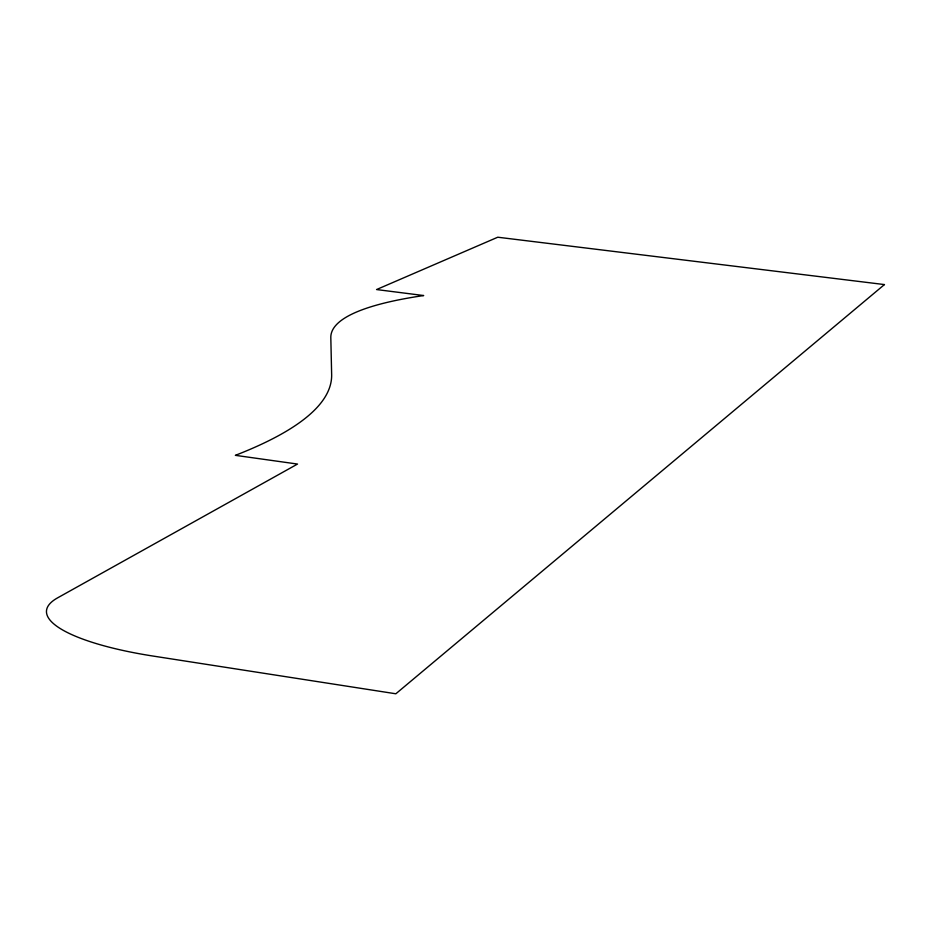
<?xml version="1.0" encoding="UTF-8"?>
<svg xmlns="http://www.w3.org/2000/svg" width="931" height="931" viewBox="0 0 931 931"><rect width="100%" height="100%" fill="white"/><g stroke="black" fill="none" stroke-linecap="round" stroke-linejoin="round"><path stroke-width="1.4" d="M884.45 284.572L395.838 693.781L153.696 656.157A161.68 39.544 4.1 0 1 57.699 597.807L297.524 464.057L235.368 455.34A1377.81 223.556 1.3 0 0 331.645 374.553L330.819 337.732A586.297 95.043 6.3 0 1 423.686 295.546L376.555 289.553L497.759 237.219L884.45 284.572"/></g></svg>
